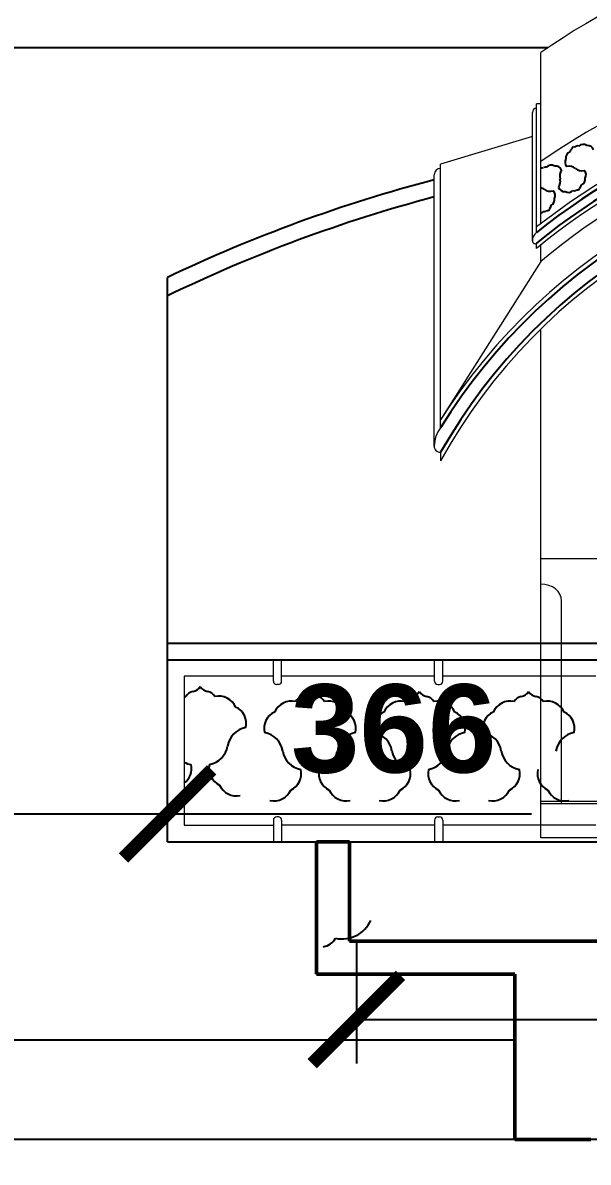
# Model space of a CAD drawing. Header units: millimetres. Extents: x 1521 to 3683, y 1649 to 3322.
# Drawn here: x 1721.856 to 1722.818, y 1665.566 to 1667.503 of the extents above; entities that cross this region are included whole.
import ezdxf

# ---------------------------------------------------------------- set-up
doc = ezdxf.new("R2010")
doc.units = ezdxf.units.MM
doc.header["$LTSCALE"] = 0.1
doc.linetypes.add('BORDER2', pattern=[0.875, 0.25, -0.125, 0.25, -0.125, 0, -0.125])
doc.layers.get('DEFPOINTS').update_dxf_attribs({"lineweight": 25})
for name, color, linetype, lineweight in [('BRICKS', 70, 'Continuous', 25), ('Glass', 193, 'Continuous', 5), ('WALL', 7, 'Continuous', 50), ('WIN', 8, 'Continuous', 25), ('WINDOW', 142, 'Continuous', 13)]:
    doc.layers.add(name, color=color, linetype=linetype, lineweight=lineweight)
doc.layers.add('RELIEF', color=252, linetype='Continuous')
doc.styles.add('STYLE1', font='arialbd.ttf')
doc.dimstyles.new('50', dxfattribs={"dimscale": 0.75, "dimtxt": 0.2, "dimasz": 0.2, "dimexe": 0.1, "dimexo": 0, "dimgap": 0.09, "dimtad": 2, "dimdec": 0, "dimlfac": 1000, "dimzin": 0, "dimdsep": 46, "dimtxsty": 'STYLE1', "dimblk": 'ARCHTICK', "dimcen": 0.09, "dimclrd": 4, "dimclre": 8, "dimclrt": 6, "dimadec": 0, "dimazin": 0, "dimtfac": 1, "dimtdec": 0, "dimtofl": 0, "dimtmove": 0, "dimatfit": 3, "dimldrblk": 'OPEN90', "dimfxl": 0.05, "dimtolj": 1, "dimtzin": 0, "dimarcsym": 0})

# ---------------------------------------------------------------- blocks, each defined once
blk = doc.blocks.new('_ArchTick')
at = {"color": 0, "linetype": 'ByBlock', "const_width": 0.15}
blk.add_lwpolyline([(-0.5, -0.5), (0.5, 0.5)], dxfattribs=at)
blk = doc.blocks.new('*D135')
at = {"layer": 'BRICKS', "color": 8, "lineweight": -2}
for p, q in [((1722.4236, 1665.942), (1722.4236, 1665.7336)), ((1724.3721, 1665.942), (1724.3721, 1665.7336))]:
    blk.add_line(p, q, dxfattribs=at)
at = {"layer": 'BRICKS', "color": 4, "lineweight": -2}
blk.add_line((1722.4236, 1665.8086), (1724.3721, 1665.8086), dxfattribs=at)
at = {"layer": 'DEFPOINTS', "color": 0}
for p in [(1722.4236, 1665.942), (1724.3721, 1665.942), (1724.3721, 1665.8086)]:
    blk.add_point(p, dxfattribs=at)
at = {"layer": 'BRICKS', "color": 4, "lineweight": -2, "xscale": 0.15, "yscale": 0.15, "zscale": 0.15, "rotation": 180}
blk.add_blockref('_ArchTick', (1722.4236, 1665.8086), dxfattribs=at)
at = {"layer": 'BRICKS', "color": 4, "lineweight": -2, "xscale": 0.15, "yscale": 0.15, "zscale": 0.15}
blk.add_blockref('_ArchTick', (1724.3721, 1665.8086), dxfattribs=at)
at = {"layer": 'BRICKS', "color": 6, "insert": (1723.3978, 1665.6644), "char_height": 0.15, "attachment_point": 5, "style": 'STYLE1'}
blk.add_mtext('\\A1;1948', dxfattribs=at)
blk = doc.blocks.new('_Open90')
at = {"color": 0, "linetype": 'ByBlock', "lineweight": -2}
for p, q in [((-0.5, 0.5), (0, 0)), ((0, 0), (-1, 0)), ((0, 0), (-0.5, -0.5))]:
    blk.add_line(p, q, dxfattribs=at)
blk = doc.blocks.new('*D141')
at = {"layer": 'BRICKS', "color": 8, "linetype": 'BORDER2', "lineweight": -2}
for p, q in [((1721.7368, 1666.1107), (1721.7368, 1666.2331)), ((1722.1025, 1666.1107), (1722.1025, 1666.2331))]:
    blk.add_line(p, q, dxfattribs=at)
at = {"layer": 'BRICKS', "color": 4, "lineweight": -2}
for p, q in [((1721.7368, 1666.1581), (1722.1025, 1666.1581)), ((1722.1025, 1666.1581), (1722.7217, 1666.1581))]:
    blk.add_line(p, q, dxfattribs=at)
at = {"layer": 'DEFPOINTS', "color": 0}
for p in [(1722.1025, 1666.1581), (1721.7368, 1666.1107), (1722.1025, 1666.1107)]:
    blk.add_point(p, dxfattribs=at)
at = {"layer": 'BRICKS', "color": 4, "lineweight": -2, "xscale": 0.15, "yscale": 0.15, "zscale": 0.15, "rotation": 180}
blk.add_blockref('_ArchTick', (1721.7368, 1666.1581), dxfattribs=at)
at = {"layer": 'BRICKS', "color": 4, "lineweight": -2, "xscale": 0.15, "yscale": 0.15, "zscale": 0.15}
blk.add_blockref('_ArchTick', (1722.1025, 1666.1581), dxfattribs=at)
at = {"layer": 'BRICKS', "color": 6, "insert": (1722.4871, 1666.3022), "char_height": 0.15, "attachment_point": 5, "style": 'STYLE1'}
blk.add_mtext('\\A1;366', dxfattribs=at)

msp = doc.modelspace()

# ---------------------------------------------------------------- linework, layer by layer
at = {"layer": 'BRICKS'}
msp.add_line((1722.4118, 1666.1107), (1724.3581, 1666.1107), dxfattribs=at)
at = {"layer": 'Glass'}
for p, q in [((1722.2825, 1666.3836), (1722.2825, 1666.4201)), ((1722.2965, 1666.3836), (1722.2965, 1666.4201)), ((1722.5567, 1666.3836), (1722.5567, 1666.4201)), ((1722.5707, 1666.3836), (1722.5707, 1666.4201)), ((1722.2909, 1666.3779), (1722.2881, 1666.3779)), ((1722.5623, 1666.3779), (1722.5651, 1666.3779)), ((1722.2909, 1666.1529), (1722.2881, 1666.1529)), ((1722.5623, 1666.1529), (1722.5651, 1666.1529)), ((1722.2825, 1666.1473), (1722.2825, 1666.1107)), ((1722.2965, 1666.1473), (1722.2965, 1666.1107)), ((1722.5567, 1666.1473), (1722.5567, 1666.1107)), ((1722.5707, 1666.1473), (1722.5707, 1666.1107))]:
    msp.add_line(p, q, dxfattribs=at)
for points in [[(1722.2825, 1666.392), (1722.1306, 1666.392), (1722.1306, 1666.1389), (1722.2825, 1666.1389)], [(1722.5567, 1666.392), (1722.2965, 1666.392)], [(1722.8309, 1666.392), (1722.5707, 1666.392)], [(1722.5567, 1666.1389), (1722.2965, 1666.1389)], [(1722.8309, 1666.1389), (1722.5707, 1666.1389)]]:
    msp.add_lwpolyline(points, dxfattribs=at)
for centre, start, end in [((1722.2881, 1666.3836), 180, 270), ((1722.2909, 1666.3836), 270, 0), ((1722.5623, 1666.3836), 180, 270), ((1722.5651, 1666.3836), 270, 0), ((1722.2881, 1666.1473), 90, 180), ((1722.2909, 1666.1473), 360, 90), ((1722.5623, 1666.1473), 90, 180), ((1722.5651, 1666.1473), 360, 90)]:
    msp.add_arc(centre, 0.00562, start, end, dxfattribs=at)
at = {"layer": 'RELIEF'}
for centre, radius, start, end in [((1723.4158, 1666.2895), 1.0977, 51.3489, 128.6511), ((1723.4158, 1666.2895), 1.0835, 50.7454, 129.2546), ((1722.7852, 1667.2938), 0.00707, 309.3149, 350.1353), ((1722.7941, 1667.2993), 0.00707, 253.6084, 294.4288), ((1722.8, 1667.2865), 0.00707, 73.6084, 114.4288), ((1722.8096, 1667.2847), 0.0115, 57.0794, 132.096), ((1722.8168, 1667.2834), 0.011, 18.5749, 94.9957), ((1723.4158, 1666.2895), 0.9982, 31.7333, 148.2667), ((1722.7914, 1667.2734), 0.0115, 111.6477, 186.6643), ((1722.7941, 1667.2828), 0.00707, 129.3149, 170.1353), ((1723.4158, 1666.2895), 0.9769, 29.6502, 150.3498), ((1722.7389, 1667.2632), 0.00707, 256.7956, 297.616), ((1722.7455, 1667.2507), 0.00707, 76.7956, 117.616), ((1722.7552, 1667.2495), 0.0115, 60.2666, 135.2831), ((1722.7625, 1667.2485), 0.011, 21.7621, 98.1829), ((1722.7894, 1667.2663), 0.011, 148.748, 225.1688), ((1722.7858, 1667.2422), 0.0168, 51.0333, 104.1549), ((1722.8069, 1667.2683), 0.0168, 231.0333, 284.1549), ((1722.7538, 1667.2332), 0.0168, 322.7759, 15.8976), ((1722.7862, 1667.2424), 0.0168, 142.7759, 195.8976), ((1722.8021, 1667.2371), 0.0108, 292.329, 9.4961), ((1722.8038, 1667.2444), 0.0105, 328.3157, 46.709), ((1722.7334, 1667.2062), 0.0168, 54.2205, 77.8452), ((1722.7531, 1667.2335), 0.0168, 234.2205, 287.3421), ((1722.7514, 1667.2094), 0.0105, 331.5029, 49.8962), ((1722.7771, 1667.2267), 0.0105, 200.2219, 278.6152), ((1722.7845, 1667.2254), 0.0108, 237.4348, 314.6019), ((1722.7939, 1667.2242), 0.00674, 254.0594, 295.8849), ((1722.7998, 1667.212), 0.00674, 74.0594, 115.8849), ((1722.8084, 1667.2177), 0.00674, 131.046, 172.8714), ((1722.7995, 1667.2279), 0.00674, 311.046, 352.8714), ((1722.75, 1667.202), 0.0108, 295.5162, 12.6832), ((1722.7331, 1667.1894), 0.0108, 291.0499, 317.7891), ((1722.7426, 1667.1886), 0.00674, 257.2466, 299.0721), ((1722.7492, 1667.1769), 0.00674, 77.2466, 119.0721), ((1722.7574, 1667.183), 0.00674, 134.2331, 176.0586), ((1722.748, 1667.1926), 0.00674, 314.2331, 356.0586), ((1722.1481, 1666.3492), 0.017, 98.1049, 150.4121), ((1722.1433, 1666.3829), 0.017, 278.1049, 330.4121), ((1722.1729, 1666.3829), 0.017, 209.5879, 261.8951), ((1722.1681, 1666.3492), 0.017, 29.5879, 81.8951), ((1722.33, 1666.3744), 0.017, 278.1049, 330.4121), ((1722.3596, 1666.3744), 0.017, 209.5879, 261.8951), ((1722.5159, 1666.3744), 0.017, 278.1049, 330.4121), ((1722.5455, 1666.3744), 0.017, 209.5879, 261.8951), ((1722.7018, 1666.3744), 0.017, 278.1049, 330.4121), ((1722.7314, 1666.3744), 0.017, 209.5879, 261.8951), ((1722.1324, 1666.3604), 0.00292, 232.9426, 288.0471), ((1722.1894, 1666.3266), 0.0317, 24.4868, 101.9486), ((1722.3134, 1666.3181), 0.0317, 78.0514, 155.5132), ((1722.3348, 1666.3407), 0.017, 98.1049, 150.4121), ((1722.3548, 1666.3407), 0.017, 29.5879, 81.8951), ((1722.3761, 1666.3181), 0.0317, 24.4868, 101.9486), ((1722.4993, 1666.3181), 0.0317, 78.0514, 155.5132), ((1722.5207, 1666.3407), 0.017, 98.1049, 150.4121), ((1722.5407, 1666.3407), 0.017, 29.5879, 81.8951), ((1722.5621, 1666.3181), 0.0317, 24.4868, 101.9486), ((1722.6852, 1666.3181), 0.0317, 78.0514, 155.5132), ((1722.7066, 1666.3407), 0.017, 98.1049, 150.4121), ((1722.7266, 1666.3407), 0.017, 29.5879, 81.8951), ((1722.748, 1666.3181), 0.0317, 24.4868, 101.9486), ((1722.2056, 1666.3119), 0.0306, 346.5484, 65.4613), ((1722.2973, 1666.3034), 0.0306, 114.5387, 193.4516), ((1722.3923, 1666.3034), 0.0306, 346.5484, 65.4613), ((1722.4832, 1666.3034), 0.0306, 114.5387, 193.4516), ((1722.5782, 1666.3034), 0.0306, 346.5484, 65.4613), ((1722.6691, 1666.3034), 0.0306, 114.5387, 193.4516), ((1722.7641, 1666.3034), 0.0306, 346.5484, 65.4613), ((1722.2422, 1666.2673), 0.0381, 100.3381, 170.7328), ((1722.2607, 1666.2588), 0.0381, 9.2672, 79.6619), ((1722.4289, 1666.2588), 0.0381, 100.3381, 170.7328), ((1722.4466, 1666.2588), 0.0381, 9.2672, 79.6619), ((1722.6148, 1666.2588), 0.0381, 100.3381, 170.7328), ((1722.6325, 1666.2588), 0.0381, 9.2672, 79.6619), ((1722.8007, 1666.2588), 0.0381, 100.3381, 170.7328), ((1722.1669, 1666.2796), 0.0381, 280.3381, 350.7328), ((1722.1447, 1666.2669), 0.0249, 235.6589, 264.7574), ((1722.3359, 1666.2711), 0.0381, 189.2672, 259.6619), ((1722.3536, 1666.2711), 0.0381, 280.3381, 350.7328), ((1722.5218, 1666.2711), 0.0381, 189.2672, 259.6619), ((1722.5395, 1666.2711), 0.0381, 280.3381, 350.7328), ((1722.7077, 1666.2711), 0.0381, 189.2672, 259.6619), ((1722.1126, 1666.2349), 0.0306, 305.9645, 13.4516), ((1722.2035, 1666.2349), 0.0306, 166.5484, 245.4613), ((1722.2993, 1666.2264), 0.0306, 294.5387, 13.4516), ((1722.3902, 1666.2264), 0.0306, 166.5484, 245.4613), ((1722.4852, 1666.2264), 0.0306, 294.5387, 13.4516), ((1722.5761, 1666.2264), 0.0306, 166.5484, 245.4613), ((1722.6712, 1666.2264), 0.0306, 294.5387, 13.4516), ((1722.762, 1666.2264), 0.0306, 166.5484, 245.4613), ((1722.2196, 1666.2203), 0.0317, 204.4868, 281.9486), ((1722.2832, 1666.2118), 0.0317, 258.0514, 335.5132), ((1722.4064, 1666.2118), 0.0317, 204.4868, 281.9486), ((1722.4691, 1666.2118), 0.0317, 258.0514, 335.5132), ((1722.5923, 1666.2118), 0.0317, 204.4868, 281.9486), ((1722.655, 1666.2118), 0.0317, 258.0514, 335.5132), ((1722.7782, 1666.2118), 0.0317, 204.4868, 281.9486), ((1722.3994, 1665.9994), 0.0538, 258.0514, 335.5132), ((1722.3632, 1665.961), 0.0289, 278.1049, 330.4121)]:
    msp.add_arc(centre, radius, start, end, dxfattribs=at)
at = {"layer": 'WALL'}
for p, q in [((1722.3556, 1665.8857), (1722.3556, 1666.1107)), ((1722.3556, 1666.1107), (1722.4118, 1666.1107)), ((1722.4118, 1666.1107), (1722.4118, 1665.942)), ((1722.4118, 1665.942), (1724.3581, 1665.942)), ((1722.3556, 1665.8857), (1722.6931, 1665.8857)), ((1722.6931, 1665.6045), (1722.6931, 1665.8857)), ((1722.6931, 1665.6045), (1722.8225, 1665.6045))]:
    msp.add_line(p, q, dxfattribs=at)
at = {"layer": 'WIN'}
for p, q in [((1722.7494, 1667.4607), (1718.9806, 1667.4607)), ((1722.1025, 1666.1107), (1722.1025, 1667.0701)), ((1722.1025, 1666.4482), (1724.3131, 1666.4482)), ((1722.1025, 1666.4201), (1724.3131, 1666.4201)), ((1722.1025, 1666.1107), (1724.3131, 1666.1107)), ((1722.6931, 1665.7732), (1717.1637, 1665.7732)), ((1729.7018, 1665.6045), (1717.1637, 1665.6045)), ((1722.44, 1665.6045), (1722.0462, 1665.6045))]:
    msp.add_line(p, q, dxfattribs=at)
for radius, start, end in [(2.568, 104.6997, 115.4946), (2.5398, 104.8662, 115.7975)]:
    msp.add_arc((1723.2078, 1664.7522), radius, start, end, dxfattribs=at)
at = {"layer": 'WINDOW', "color": 9}
for p, q in [((1722.7373, 1667.1614), (1722.7373, 1667.4525)), ((1722.7231, 1667.1323), (1722.7231, 1667.3507)), ((1722.7373, 1667.3651), (1722.7302, 1667.3651)), ((1722.7302, 1667.1467), (1722.7302, 1667.3651)), ((1722.7231, 1667.3097), (1722.5668, 1667.2627)), ((1722.5668, 1666.8145), (1722.5668, 1667.2627)), ((1722.5562, 1666.7834), (1722.5562, 1667.2447)), ((1722.7302, 1667.1193), (1722.7302, 1667.1285)), ((1722.7373, 1667.0974), (1722.7373, 1667.1251)), ((1722.7373, 1667.0974), (1722.5668, 1666.8279)), ((1722.7373, 1666.1174), (1722.7373, 1666.9824)), ((1722.5668, 1666.7728), (1722.5668, 1666.7582)), ((1722.8581, 1666.5915), (1722.7373, 1666.5915)), ((1722.7727, 1666.1752), (1722.7727, 1666.5204)), ((1722.7373, 1666.1797), (1724.0943, 1666.1797)), ((1723.5386, 1666.1752), (1722.7373, 1666.1752)), ((1722.6174, 1666.1107), (1723.95, 1666.1107)), ((1723.5342, 1666.1174), (1722.7373, 1666.1174))]:
    msp.add_line(p, q, dxfattribs=at)
for centre, radius, start, end in [((1723.4158, 1666.4748), 1.19, 90, 124.7595), ((1723.4158, 1666.2895), 1.19, 55.2405, 124.7595), ((1723.4158, 1666.2895), 1.1048, 51.6429, 128.3571), ((1722.7302, 1667.3507), 0.0071, 90, 180), ((1723.4158, 1666.2895), 1.0764, 50.4357, 129.5643), ((1723.4158, 1666.2895), 1.055, 49.9783, 130.0217), ((1723.4158, 1666.2895), 1.0053, 32.3821, 147.6179), ((1722.5668, 1667.2447), 0.0107, 90, 180), ((1723.4158, 1666.2895), 0.9698, 28.9043, 151.0957), ((1722.7391, 1667.1334), 0.016, 123.6021, 184.1186), ((1722.7275, 1667.1318), 0.00436, 174.5372, 309.2503), ((1722.6105, 1666.7822), 0.0544, 143.4827, 178.6805), ((1722.5668, 1666.7834), 0.0107, 176.7175, 270)]:
    msp.add_arc(centre, radius, start, end, dxfattribs=at)
msp.add_ellipse((1722.7373, 1666.5204), major_axis=(0.0354, 0), ratio=0.803344, start_param=0, end_param=1.570796, dxfattribs=at)

# ---------------------------------------------------------------- dimensions: what is measured, and where the dimension line sits
at = {"layer": 'BRICKS'}
dim = msp.add_linear_dim(base=(1722.1025, 1666.1581), p1=(1721.7368, 1666.1107), p2=(1722.1025, 1666.1107), dimstyle='50', override={"dimfxl": 0.1}, dxfattribs=at)
dim.commit()
dim.dimension.update_dxf_attribs({"geometry": '*D141', "text_midpoint": (1722.4871, 1666.3022)})
dim = msp.add_linear_dim(base=(1724.37208, 1665.80856), p1=(1722.42362, 1665.94199), p2=(1724.37208, 1665.94199), dimstyle='50', dxfattribs=at)
dim.commit()
dim.dimension.update_dxf_attribs({"geometry": '*D135', "text_midpoint": (1723.39785, 1665.66442)})

doc.saveas('drawing.dxf')
